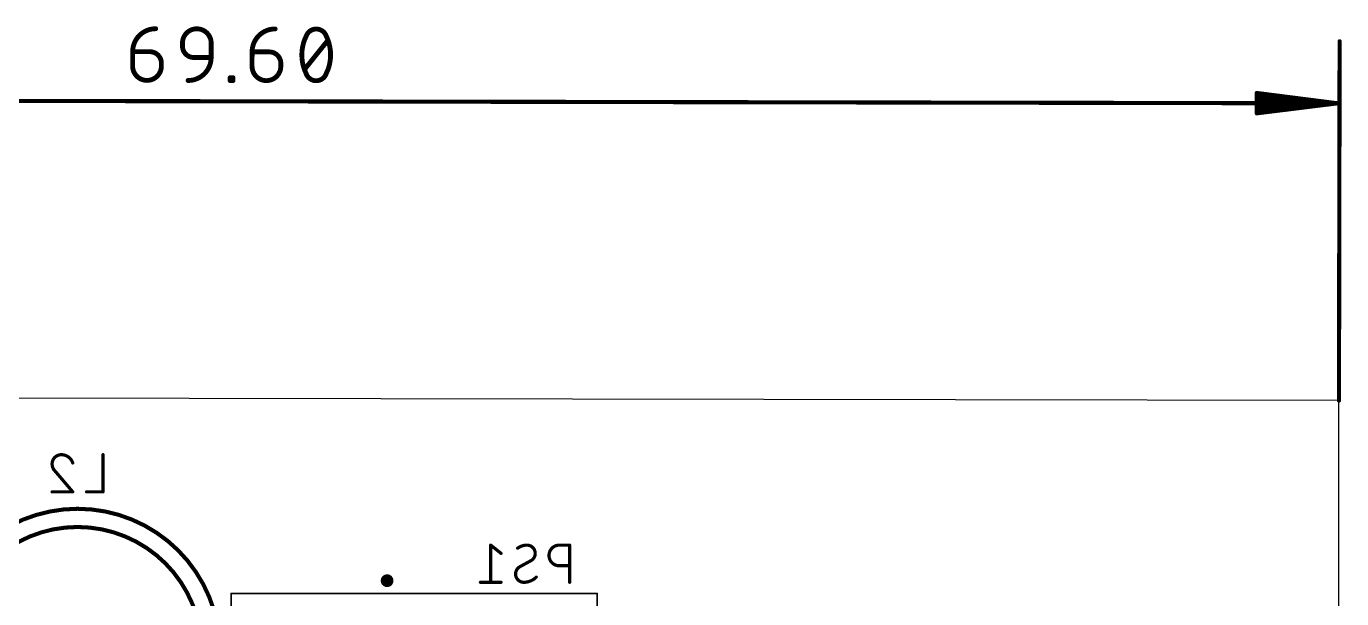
# Model space of a CAD drawing. Extents: x -15 to 70, y 0 to 100.
# Drawn here: x 28.36 to 69.68, y 82.04 to 100.03 of the extents above; entities that cross this region are included whole.
import ezdxf

# ---------------------------------------------------------------- set-up
doc = ezdxf.new("R2010")
doc.units = 0
for name, color, linetype in [('1', 12, 'CONTINUOUS'), ('20', 31, 'CONTINUOUS'), ('22', 253, 'CONTINUOUS'), ('26', 253, 'CONTINUOUS'), ('40', 132, 'CONTINUOUS'), ('52', 253, 'CONTINUOUS')]:
    doc.layers.add(name, color=color, linetype=linetype)

msp = doc.modelspace()

# ---------------------------------------------------------------- linework, layer by layer
at = {"layer": '1'}
for points, const_width in [([(32.4267, 99.9499, 0.4142), (31.703, 99.2287)], 0.1524), ([(32.4267, 99.9118, 1), (32.4268, 99.988)], 0.0762), ([(34.1697, 99.4953, 1), (33.2666, 99.4969)], 0.1524), ([(36.1782, 99.9434, 0.4142), (35.4545, 99.2222)], 0.1524), ([(36.1782, 99.9053, 1), (36.1783, 99.9815)], 0.0762), ([(37.4704, 99.9411, 0.3205), (37.1539, 99.7159)], 0.1524), ([(37.7861, 99.7148, 0.3205), (37.4704, 99.9411)], 0.1524), ([(37.4705, 99.9792, 1), (37.4703, 99.903)], 0.0762), ([(37.4703, 99.903, 1), (37.4705, 99.9792)], 0.0762), ([(37.1539, 99.7159, 0.1139), (37.0174, 99.1291)], 0.1524), ([(37.1179, 99.7283, 1), (37.1899, 99.7035)], 0.0762), ([(37.1881, 99.6991, 1), (37.1197, 99.7327)], 0.0762), ([(37.9205, 99.1275, 0.1139), (37.7861, 99.7148)], 0.1524), ([(37.8204, 99.7314, 1), (37.7518, 99.6982)], 0.0762), ([(37.75, 99.7025, 1), (37.8222, 99.7271)], 0.0762), ([(37.8607, 99.5554, 1), (37.8013, 99.6031)], 0.0762), ([(69.6491, 99.5557, 1), (69.5841, 99.5558)], 0.065), ([(31.7031, 99.2668, 1), (31.7029, 99.1906)], 0.0762), ([(31.7411, 99.2286, 1), (31.6649, 99.2288)], 0.0762), ([(31.6649, 99.2288, 1), (31.7411, 99.2286)], 0.0762), ([(32.2449, 99.2659, 1), (32.2448, 99.1897)], 0.0762), ([(32.6055, 98.8659, 0.4142), (32.2449, 99.2278)], 0.1524), ([(32.2448, 99.1897, 1), (32.2449, 99.2659)], 0.0762), ([(33.2664, 99.4066, 0.4142), (33.627, 99.0447)], 0.1524), ([(33.3045, 99.4065, 1), (33.2283, 99.4067)], 0.0762), ([(33.2283, 99.4067, 1), (33.3045, 99.4065)], 0.0762), ([(33.3047, 99.4969, 1), (33.2285, 99.497)], 0.0762), ([(33.2285, 99.497, 1), (33.3047, 99.4969)], 0.0762), ([(34.2078, 99.4953, 1), (34.1316, 99.4954)], 0.0762), ([(34.1316, 99.4954, 1), (34.2078, 99.4953)], 0.0762), ([(35.4545, 99.2603, 1), (35.4544, 99.1841)], 0.0762), ([(35.4926, 99.2221, 1), (35.4164, 99.2222)], 0.0762), ([(35.4164, 99.2222, 1), (35.4926, 99.2221)], 0.0762), ([(36.357, 98.8593, 0.4142), (35.9963, 99.2212)], 0.1524), ([(35.9964, 99.2593, 1), (35.9963, 99.1831)], 0.0762), ([(35.9963, 99.1831, 1), (35.9964, 99.2593)], 0.0762), ([(37.0555, 99.1291, 1), (36.9793, 99.1292)], 0.0762), ([(37.0174, 99.1291, 0.1139), (37.1519, 98.5419)], 0.1524), ([(36.9793, 99.1292, 1), (37.0555, 99.1291)], 0.0762), ([(37.784, 98.5408, 0.1139), (37.9205, 99.1275)], 0.1524), ([(37.9586, 99.1275, 1), (37.8824, 99.1276)], 0.0762), ([(31.7022, 98.7772, 1), (32.6053, 98.7756)], 0.1524), ([(31.7403, 98.7771, 1), (31.6641, 98.7772)], 0.0762), ([(31.6641, 98.7772, 1), (31.7403, 98.7771)], 0.0762), ([(32.6434, 98.7755, 1), (32.5672, 98.7757)], 0.0762), ([(32.5672, 98.7757, 1), (32.6434, 98.7755)], 0.0762), ([(32.6436, 98.8658, 1), (32.5674, 98.866)], 0.0762), ([(32.5674, 98.866, 1), (32.6436, 98.8658)], 0.0762), ([(33.4452, 98.3226, 0.4142), (34.1689, 99.0438)], 0.1524), ([(33.6271, 99.0828, 1), (33.627, 99.0066)], 0.0762), ([(33.627, 99.0066, 1), (33.6271, 99.0828)], 0.0762), ([(34.207, 99.0437, 1), (34.1308, 99.0439)], 0.0762), ([(34.1308, 99.0439, 1), (34.207, 99.0437)], 0.0762), ([(34.1688, 99.0057, 1), (34.169, 99.0819)], 0.0762), ([(35.4537, 98.7706, 1), (36.3568, 98.769)], 0.1524), ([(35.4918, 98.7705, 1), (35.4156, 98.7707)], 0.0762), ([(35.4156, 98.7707, 1), (35.4918, 98.7705)], 0.0762), ([(36.3949, 98.769, 1), (36.3187, 98.7691)], 0.0762), ([(36.3187, 98.7691, 1), (36.3949, 98.769)], 0.0762), ([(36.395, 98.8593, 1), (36.3189, 98.8594)], 0.0762), ([(36.3189, 98.8594, 1), (36.395, 98.8593)], 0.0762), ([(37.8824, 99.1276, 1), (37.9586, 99.1275)], 0.0762), ([(33.4452, 98.3607, 1), (33.4451, 98.2845)], 0.0762), ([(34.7652, 98.3584, 1), (34.7651, 98.2822)], 0.0762), ([(34.727, 98.3203, 1), (34.8032, 98.3202)], 0.0762), ([(34.7653, 98.4487, 1), (34.7652, 98.3725)], 0.0762), ([(34.8034, 98.4105, 1), (34.7272, 98.4106)], 0.0762), ([(34.8173, 98.3202, 1), (34.8935, 98.32)], 0.0762), ([(34.8937, 98.4103, 1), (34.8175, 98.4105)], 0.0762), ([(34.8554, 98.282, 1), (34.8555, 98.3582)], 0.0762), ([(34.8555, 98.3723, 1), (34.8557, 98.4485)], 0.0762), ([(37.0772, 98.7013, 1), (37.1367, 98.6536)], 0.0762), ([(37.1519, 98.5419, 0.3205), (37.4676, 98.3155)], 0.1524), ([(37.1879, 98.5542, 1), (37.1158, 98.5296)], 0.0762), ([(37.1176, 98.5252, 1), (37.1861, 98.5585)], 0.0762), ([(37.4676, 98.3536, 1), (37.4675, 98.2774)], 0.0762), ([(37.4676, 98.3155, 0.3205), (37.784, 98.5408)], 0.1524), ([(37.4675, 98.2774, 1), (37.4676, 98.3536)], 0.0762), ([(37.7498, 98.5575, 1), (37.8183, 98.524)], 0.0762), ([(37.8201, 98.5283, 1), (37.748, 98.5532)], 0.0762), ([(67.0169, 97.9028, 1), (67.0101, 97.8381)], 0.065), ([(67.0461, 97.9297, 1), (66.9811, 97.9298)], 0.065), ([(67.0178, 97.9619, 1), (67.0095, 97.8975)], 0.065), ([(67.0112, 97.5129, 1), (67.0144, 97.448)], 0.065), ([(67.015, 97.7729, 1), (67.0116, 97.708)], 0.065), ([(69.5439, 97.5736, 1), (69.5522, 97.6381)], 0.065), ([(69.552, 97.5736, 1), (69.544, 97.6381)], 0.065), ([(69.5447, 97.5735, 1), (69.5514, 97.6382)], 0.065), ([(69.5513, 97.5735, 1), (69.5448, 97.6382)], 0.065), ([(69.5463, 97.5734, 1), (69.5498, 97.6383)], 0.065), ([(69.5496, 97.5734, 1), (69.5464, 97.6383)], 0.065), ([(69.548, 97.5733, 1), (69.5481, 97.6383)], 0.065), ([(67.0093, 97.3828, 1), (67.0158, 97.3181)], 0.065), ([(67.0085, 97.3235, 1), (67.0165, 97.259)], 0.065), ([(66.98, 97.2913, 1), (67.045, 97.2912)], 0.065), ([(69.5635, 88.2651, 1), (69.6285, 88.2649)], 0.065)]:
    msp.add_lwpolyline(points, format="xyb", dxfattribs=dict(at, const_width=const_width))
for points, const_width in [([(37.107, 98.6774), (37.831, 99.5793)], 0.1524), ([(69.596, 88.265), (69.6166, 99.5557)], 0.13), ([(31.7022, 98.7772), (31.703, 99.2287)], 0.1524), ([(31.703, 99.2287), (32.2449, 99.2278)], 0.1524), ([(33.2664, 99.4066), (33.2666, 99.4969)], 0.1524), ([(34.1697, 99.4953), (34.1689, 99.0438)], 0.1524), ([(35.4537, 98.7706), (35.4545, 99.2222)], 0.1524), ([(35.4545, 99.2222), (35.9963, 99.2212)], 0.1524), ([(32.6055, 98.8659), (32.6053, 98.7756)], 0.1524), ([(34.1689, 99.0438), (33.627, 99.0447)], 0.1524), ([(36.357, 98.8593), (36.3568, 98.769)], 0.1524), ([(34.7651, 98.3203), (34.7653, 98.4106)], 0.1524), ([(34.8554, 98.3201), (34.7651, 98.3203)], 0.1524), ([(34.7653, 98.4106), (34.8556, 98.4104)], 0.1524), ([(34.8556, 98.4104), (34.8554, 98.3201)], 0.1524), ([(67.0136, 97.9297), (67.0125, 97.2912)], 0.13), ([(69.548, 97.6058), (67.0135, 97.8705)], 0.13), ([(69.548, 97.6058), (67.0136, 97.9297)], 0.13), ([(0.082, 97.7326), (69.548, 97.6058)], 0.13), ([(67.0125, 97.2912), (69.548, 97.6058)], 0.13), ([(67.0126, 97.3505), (69.548, 97.6058)], 0.13), ([(67.0128, 97.4805), (69.548, 97.6058)], 0.13), ([(69.548, 97.6058), (67.0133, 97.7405)], 0.13)]:
    msp.add_lwpolyline(points, dxfattribs=dict(at, const_width=const_width))
at = {"layer": '20'}
for p, q in [((69.596, 88.265), (0, 88.392)), ((69.596, 0), (69.596, 88.265))]:
    msp.add_line(p, q, dxfattribs=at)
at = {"layer": '22'}
for points, const_width in [([(29.972, 75.9189, 1), (29.972, 84.8631, 1), (29.972, 75.9189)], 0.127), ([(39.696, 82.503, 1), (39.696, 82.703, 1), (39.696, 82.503)], 0.2)]:
    msp.add_lwpolyline(points, format="xyb", dxfattribs=dict(at, const_width=const_width))
at = {"layer": '26'}
for points, const_width in [([(29.4644, 86.5632, 0.4142), (29.1723, 86.2711)], 0.1016), ([(29.8214, 86.3036, 0.3252), (29.4644, 86.5632)], 0.1016), ([(29.4644, 86.5886, 1), (29.4644, 86.5378)], 0.0508), ([(29.4644, 86.5378, 1), (29.4644, 86.5886)], 0.0508), ([(30.7971, 86.5632, 1), (30.7463, 86.5632)], 0.0508), ([(29.1723, 86.2711, 0.2053), (29.2697, 86.0439)], 0.1016), ([(29.1977, 86.2711, 1), (29.1469, 86.2711)], 0.0508), ([(29.1469, 86.2711, 1), (29.1977, 86.2711)], 0.0508), ([(29.289, 86.0604, 1), (29.2503, 86.0275)], 0.0508), ([(29.2522, 86.0255, 1), (29.2872, 86.0623)], 0.0508), ([(29.7973, 86.2957, 1), (29.8456, 86.3114)], 0.0508), ([(29.1723, 85.4202, 1), (29.1723, 85.3694)], 0.0508), ([(29.8021, 85.3783, 1), (29.8408, 85.4113)], 0.0508), ([(29.8214, 85.3694, 1), (29.8214, 85.4202)], 0.0508), ([(30.2524, 85.4202, 1), (30.2524, 85.3694)], 0.0508), ([(30.7463, 85.3948, 1), (30.7971, 85.3948)], 0.0508), ([(30.7717, 85.3694, 1), (30.7717, 85.4202)], 0.0508), ([(42.9672, 83.741, 1), (42.9355, 83.7014)], 0.0508), ([(42.9768, 83.7212, 1), (42.926, 83.7212)], 0.0508), ([(43.26, 83.4417, 1), (43.2918, 83.4814)], 0.0508), ([(44.0887, 83.7212, 0.1623), (43.7966, 83.6238)], 0.1016), ([(43.7814, 83.6442, 1), (43.8118, 83.6035)], 0.0508), ([(44.3484, 83.4616, 0.4142), (44.0887, 83.7212)], 0.1016), ([(44.0887, 83.7466, 1), (44.0887, 83.6958)], 0.0508), ([(44.0887, 83.6958, 1), (44.0887, 83.7466)], 0.0508), ([(44.2185, 83.2344, 0.2656), (44.3484, 83.4616)], 0.1016), ([(44.3738, 83.4616, 1), (44.323, 83.4616)], 0.0508), ([(44.323, 83.4616, 1), (44.3738, 83.4616)], 0.0508), ([(45.1061, 83.7212, 1), (45.1061, 83.0721)], 0.1016), ([(45.1061, 83.7466, 1), (45.1061, 83.6958)], 0.0508), ([(45.1061, 83.6958, 1), (45.1061, 83.7466)], 0.0508), ([(45.4561, 83.7212, 1), (45.4053, 83.7212)], 0.0508), ([(45.4307, 83.6958, 1), (45.4307, 83.7466)], 0.0508), ([(43.8615, 83.0396, 0.2656), (43.7317, 82.8124)], 0.1016), ([(43.8494, 83.0619, 1), (43.8737, 83.0173)], 0.0508), ([(43.8744, 83.0177, 1), (43.8486, 83.0615)], 0.0508), ([(44.2056, 83.2562, 1), (44.2314, 83.2125)], 0.0508), ([(44.2307, 83.2121, 1), (44.2064, 83.2567)], 0.0508), ([(45.1061, 83.0975, 1), (45.1061, 83.0467)], 0.0508), ([(45.1061, 83.0467, 1), (45.1061, 83.0975)], 0.0508), ([(45.4307, 83.0467, 1), (45.4307, 83.0975)], 0.0508), ([(43.7317, 82.8124, 0.4142), (43.9913, 82.5528)], 0.1016), ([(43.7571, 82.8124, 1), (43.7063, 82.8124)], 0.0508), ([(43.7063, 82.8124, 1), (43.7571, 82.8124)], 0.0508), ([(43.9913, 82.5528, 0.2), (44.3808, 82.7151)], 0.1016), ([(44.3988, 82.6972, 1), (44.3628, 82.733)], 0.0508), ([(42.6268, 82.5782, 1), (42.6268, 82.5274)], 0.0508), ([(42.926, 82.5528, 1), (42.9768, 82.5528)], 0.0508), ([(43.2759, 82.5274, 1), (43.2759, 82.5782)], 0.0508), ([(43.9913, 82.5782, 1), (43.9913, 82.5274)], 0.0508), ([(43.9913, 82.5274, 1), (43.9913, 82.5782)], 0.0508), ([(45.4053, 82.5528, 1), (45.4561, 82.5528)], 0.0508)]:
    msp.add_lwpolyline(points, format="xyb", dxfattribs=dict(at, const_width=const_width))
at = {"layer": '26', "const_width": 0.1016}
for points in [[(30.7717, 86.5632), (30.7717, 85.3948)], [(29.2697, 86.0439), (29.8214, 85.3948)], [(29.8214, 85.3948), (29.1723, 85.3948)], [(30.7717, 85.3948), (30.2524, 85.3948)], [(43.2759, 83.4616), (42.9514, 83.7212)], [(42.9514, 83.7212), (42.9514, 82.5528)], [(45.4307, 83.7212), (45.1061, 83.7212)], [(45.4307, 82.5528), (45.4307, 83.7212)], [(43.8615, 83.0396), (44.2185, 83.2344)], [(45.1061, 83.0721), (45.4307, 83.0721)], [(43.2759, 82.5528), (42.6268, 82.5528)]]:
    msp.add_lwpolyline(points, dxfattribs=at)
at = {"layer": '40', "const_width": 0.05}
for points in [[(34.796, 82.203), (46.296, 82.203)], [(34.796, 54.703), (34.796, 82.203)], [(46.296, 82.203), (46.296, 54.703)]]:
    msp.add_lwpolyline(points, dxfattribs=at)
at = {"layer": '40', "const_width": 0.025}
for points in [[(34.796, 82.2155, 1), (34.796, 82.1905)], [(34.8085, 82.203, 1), (34.7835, 82.203)], [(46.3085, 82.203, 1), (46.2835, 82.203)], [(46.296, 82.1905, 1), (46.296, 82.2155)]]:
    msp.add_lwpolyline(points, format="xyb", dxfattribs=at)
at = {"layer": '52'}
for points, const_width in [([(29.972, 76.491, 1), (29.972, 84.291, 1), (29.972, 76.491)], 0.127), ([(39.696, 82.503, 1), (39.696, 82.703, 1), (39.696, 82.503)], 0.2)]:
    msp.add_lwpolyline(points, format="xyb", dxfattribs=dict(at, const_width=const_width))

doc.saveas('drawing.dxf')
